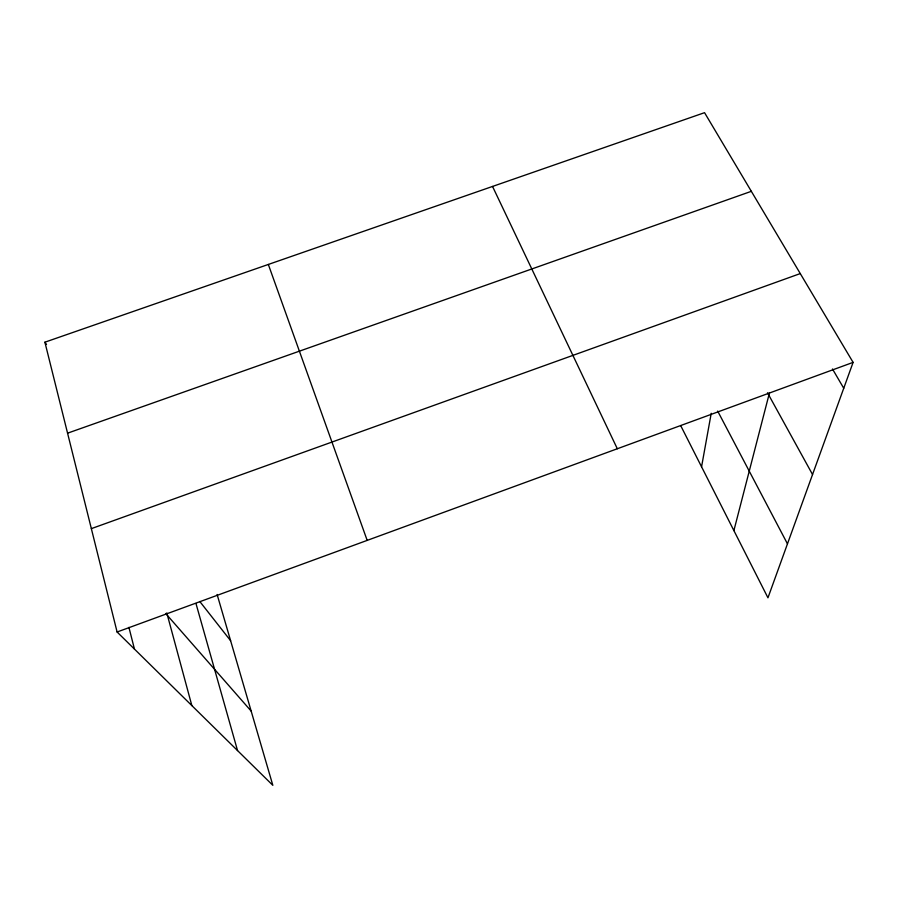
<?xml version="1.0" encoding="UTF-8"?>
<svg xmlns="http://www.w3.org/2000/svg" width="898" height="898" viewBox="0 0 898 898"><rect width="100%" height="100%" fill="white"/><g stroke="black" fill="none" stroke-linecap="round" stroke-linejoin="round"><path stroke-width="1.35" d="M701.562 466.803L711.227 413.305M733.89 530.583L769.541 392.561M217.114 594.476L272.835 785.323L117.099 632.001L44.9 342.194L704.548 112.677L853.1 362.377L767.958 597.799L680.695 425.63M117.099 632.001L853.1 362.377M91.349 528.63L800.275 273.576M67.563 433.173L751.345 191.319M165.692 613.502L251.148 711.07M199.816 601.514L230.618 640.723M44.9 342.194L46.516 344.45M832.48 368.977L843.738 388.25M767.509 392.785L812.544 474.526M717.682 411.093L787.467 543.862M492.542 186.447L617.319 448.753M268.334 264.461L367.181 540.383M195.966 603.501L237.543 750.582M166.792 612.919L191.846 705.592M128.919 627.365L134.442 649.074"/></g></svg>
